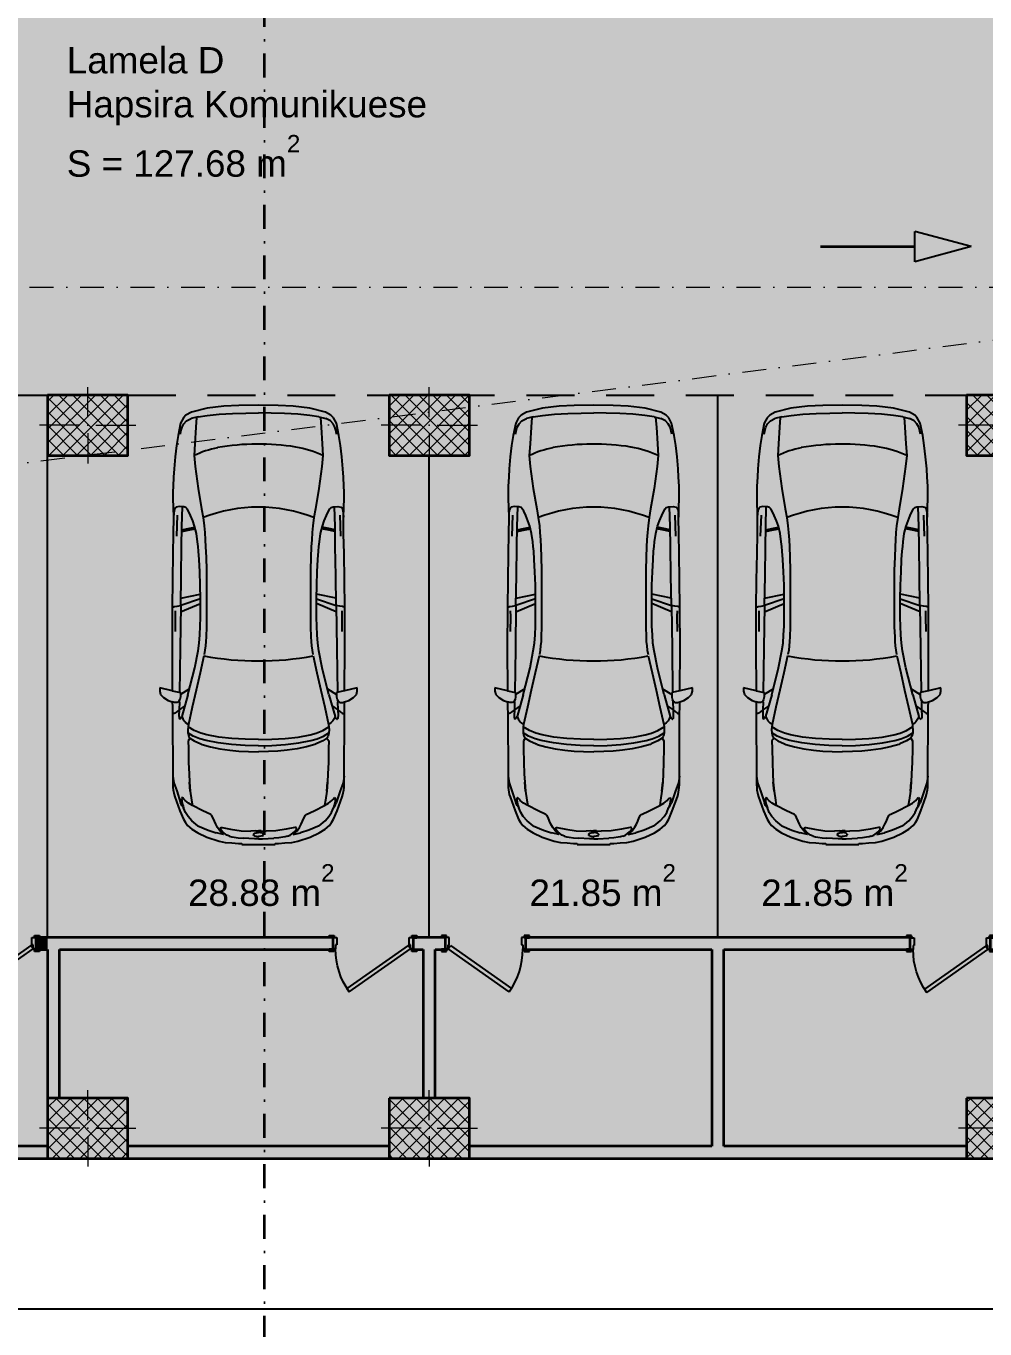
# Model space of a CAD drawing. Header units: millimetres. Extents: x -7085 to 122800, y -120799 to 121915.
# Drawn here: x 37686 to 47233, y -20700 to -7726 of the extents above; entities that cross this region are included whole.
import ezdxf

# ---------------------------------------------------------------- set-up
doc = ezdxf.new("R2010")
doc.units = ezdxf.units.MM
doc.header["$MEASUREMENT"] = 0
doc.linetypes.add('Dot & Dashed', pattern=[502.708322, 238.125, -132.291667, 0, -132.291655])
doc.linetypes.add('Long Dashed', pattern=[793.749976, 476.249993, -317.499983])
for name, color, linetype in [('A - Dimensionimi', 7, 'Continuous'), ('A - Muret', 7, 'Continuous'), ('A - Pllaka Themel', 7, 'Continuous'), ('A - Prerjet', 7, 'Continuous'), ('A - Shtyllat', 7, 'Continuous'), ('A -Polyline', 7, 'Continuous'), ('Marker - Section', 7, 'Continuous')]:
    doc.layers.add(name, color=color, linetype=linetype)
for name, color, linetype, lineweight in [('A - Dimensionimi_Pen_No__1', 7, 'Continuous', 13), ('A - Dimensionimi_Pen_No__101', 252, 'Continuous', 13), ('A - Dimensionimi_Pen_No__47', 7, 'Continuous', 25), ('A - Muret_Pen_No__7', 7, 'Continuous', 35), ('A - Pllaka Themel_Pen_No__42', 8, 'Continuous', 25), ('A - Shtyllat_Pen_No__1', 7, 'Continuous', 13), ('A - Shtyllat_Pen_No__7', 7, 'Continuous', 35), ('A -Polyline_Pen_No__42', 8, 'Continuous', 25), ('ARCHICAD Doors_Pen_No__42', 8, 'Continuous', 25), ('Interior - Furniture _Pen_No__42', 8, 'Continuous', 25)]:
    doc.layers.add(name, color=color, linetype=linetype, lineweight=lineweight)
for name, color, linetype, lineweight, true_color in [('A - Fill Zone_Pen_No__102', 7, 'Continuous', 13, 0xcccccc), ('A - Fill Zone_Pen_No__156', 7, 'Continuous', 20, 0x54689e), ('A - Fill Zone_Pen_No__176', 7, 'Continuous', 15, 0x93a0c6), ('A - Muret_Pen_No__102', 7, 'Continuous', 13, 0xcccccc), ('A - Parcelat_Pen_No__161', 7, 'Continuous', 13, 0x6a6a6a), ('A - Prerjet_Pen_No__8', 7, 'Continuous', 35, 0xa80f02), ('A -Polyline_Pen_No__48', 7, 'Continuous', 25, 0xa80f02), ('A -Polyline_Pen_No__8', 7, 'Continuous', 35, 0xa80f02), ('Marker - Section_Pen_No__85', 7, 'Continuous', 20, 0x80c2ff)]:
    doc.layers.add(name, color=color, linetype=linetype, lineweight=lineweight, true_color=true_color)
doc.styles.add('GENERATED_STYLE_1', font='')
doc.styles.add('GENERATED_STYLE_2', font='')
doc.styles.get('GENERATED_STYLE_1').set_extended_font_data('Arial')
doc.styles.get('GENERATED_STYLE_2').set_extended_font_data('Arial', bold=True)
doc.dimstyles.new('GENERATED_STYLE__1', dxfattribs={"dimtxt": 202.500004, "dimasz": 71.25, "dimexe": 0.18, "dimexo": 100000, "dimgap": 0.09, "dimtad": 1, "dimtih": 1, "dimtoh": 1, "dimdec": 0, "dimlfac": 0.1, "dimzin": 0, "dimdsep": 46, "dimtxsty": 'GENERATED_STYLE_1', "dimblk": 'ARROWHEAD_6', "dimblk1": 'ARROWHEAD_6', "dimblk2": 'ARROWHEAD_6', "dimcen": 0.09, "dimclrd": 252, "dimclre": 252, "dimclrt": 7, "dimadec": 0, "dimazin": 0, "dimtfac": 1, "dimtdec": 4, "dimtmove": 0, "dimatfit": 3, "dimfxl": 0, "dimtolj": 1, "dimtzin": 0, "dimarcsym": 0})
pattern_1 = [(45, (0, 0), (-68.9429, 68.9429), []), (135, (0, 0), (68.9429, 68.9429), [])]

# ---------------------------------------------------------------- blocks, each defined once
blk = doc.blocks.new('Slab_2', base_point=(27550, -20501))
at = {"layer": 'A - Pllaka Themel_Pen_No__42', "color": 8, "linetype": 'Continuous', "lineweight": 25, "flags": 128}
blk.add_lwpolyline([(27550, -20501), (52100, -20501), (52100, 1500), (27550, 1500)], close=True, dxfattribs=at)
blk = doc.blocks.new('Door 22')
at = {"layer": 'ARCHICAD Doors_Pen_No__42', "color": 8, "linetype": 'Continuous', "lineweight": 25}
for p, q in [((-260, 394), (-237, 427)), ((349, -33), (-260, 394)), ((-237, 427), (372, 0)), ((-387, 24), (-437, 24)), ((-437, 24), (-437, 5)), ((-437, 5), (-387, 5)), ((-400, 5), (-437, 5)), ((-400, 5), (-437, 5)), ((-375, 5), (-400, 5)), ((-400, 5), (-400, 0)), ((-400, 0), (-400, 5)), ((-400, 0), (-400, 5)), ((-400, 0), (-375, 0)), ((-372, 0), (-400, 0)), ((-400, 0), (-400, -115)), ((-400, -115), (-400, 0)), ((-400, -115), (-400, 0)), ((-387, 5), (-387, 24)), ((-375, 0), (-375, 5)), ((-372, -40), (-372, 0)), ((372, 0), (349, -33)), ((400, 0), (372, 0)), ((372, 0), (372, -40)), ((400, 5), (375, 5)), ((375, 5), (375, 0)), ((375, 0), (400, 0)), ((437, 24), (387, 24)), ((387, 24), (387, 5)), ((387, 5), (437, 5)), ((400, 0), (400, 5)), ((400, 0), (400, 5)), ((400, 0), (400, 5)), ((400, 5), (437, 5)), ((400, 5), (437, 5)), ((400, -115), (400, 0)), ((400, -115), (400, 0)), ((400, -115), (400, 0)), ((437, 5), (437, 24)), ((-387, -115), (-437, -115)), ((-437, -115), (-437, -134)), ((-400, -115), (-437, -115)), ((-400, -115), (-437, -115)), ((-400, -115), (-360, -115)), ((-387, -134), (-387, -115)), ((-360, -40), (-372, -40)), ((-360, -115), (-360, -40)), ((372, -40), (360, -40)), ((360, -40), (360, -115)), ((360, -115), (400, -115)), ((437, -115), (387, -115)), ((387, -115), (387, -134)), ((400, -115), (437, -115)), ((400, -115), (437, -115)), ((437, -134), (437, -115)), ((-437, -134), (-387, -134)), ((387, -134), (437, -134))]:
    blk.add_line(p, q, dxfattribs=at)
blk.add_arc((372, 0), 744, 145, 180, dxfattribs=at)
blk = doc.blocks.new('Wall_4', base_point=(27550, -16801))
at = {"layer": 'A - Muret_Pen_No__102', "linetype": 'Continuous', "lineweight": 0, "true_color": 0xcccccc}
for points in [[(27950, -16801), (27950, -16921), (31580, -16921), (31580, -16801)], [(32380, -16801), (32380, -16921), (32704, -16921), (32704, -16801)], [(33504, -16801), (33504, -16921), (36984, -16921), (36984, -16801)], [(37900, -16801), (37784, -16801), (37784, -16921), (37900, -16921)]]:
    blk.add_hatch(color=254, dxfattribs=at).paths.add_polyline_path(points)
at = {"layer": 'A - Muret_Pen_No__7', "color": 7, "linetype": 'Continuous', "lineweight": 35}
for p, q in [((31580, -16801), (31543, -16801)), ((31580, -16801), (31580, -16916)), ((32380, -16801), (32417, -16801)), ((32380, -16801), (32380, -16916)), ((32704, -16801), (32667, -16801)), ((32704, -16801), (32704, -16916)), ((33504, -16801), (33541, -16801)), ((33504, -16801), (33504, -16916)), ((36984, -16801), (36947, -16801)), ((36984, -16801), (36984, -16916)), ((37784, -16801), (37821, -16801)), ((37784, -16801), (37784, -16916)), ((31580, -16921), (31543, -16921)), ((31580, -16916), (31580, -16921)), ((32380, -16916), (32380, -16921)), ((32380, -16921), (32417, -16921)), ((32704, -16921), (32667, -16921)), ((32704, -16916), (32704, -16921)), ((33504, -16916), (33504, -16921)), ((33504, -16921), (33541, -16921)), ((36984, -16921), (36947, -16921)), ((36984, -16916), (36984, -16921)), ((37784, -16916), (37784, -16921)), ((37784, -16921), (37821, -16921))]:
    blk.add_line(p, q, dxfattribs=at)
at = {"layer": 'A - Muret_Pen_No__7', "color": 7, "linetype": 'Continuous', "lineweight": 35, "flags": 128}
for points in [[(31580, -16801), (27950, -16801)], [(32704, -16801), (32380, -16801)], [(36984, -16801), (33504, -16801)], [(37900, -16801), (37784, -16801)], [(27950, -16921), (31580, -16921)], [(32380, -16921), (32480, -16921)], [(32600, -16921), (32704, -16921)], [(33504, -16921), (35190, -16921)], [(35310, -16921), (36984, -16921)], [(37784, -16921), (37900, -16921)]]:
    blk.add_lwpolyline(points, dxfattribs=at)
at = {"layer": 'ARCHICAD Doors_Pen_No__42', "color": 8, "linetype": 'Continuous', "lineweight": 25, "xscale": -1, "zscale": 1000, "rotation": 180}
for p in [(31980, -16916), (37384, -16916)]:
    blk.add_blockref('Door 22', p, dxfattribs=at)
at = {"layer": 'ARCHICAD Doors_Pen_No__42', "color": 8, "linetype": 'Continuous', "lineweight": 25, "zscale": 1000, "rotation": 180}
blk.add_blockref('Door 22', (33104, -16916), dxfattribs=at)
blk = doc.blocks.new('Door 22_2')
at = {"layer": 'ARCHICAD Doors_Pen_No__42', "color": 8, "linetype": 'Continuous', "lineweight": 25}
for p, q in [((-260, 394), (-237, 427)), ((349, -33), (-260, 394)), ((-237, 427), (372, 0)), ((-437, 0), (-437, 19)), ((-437, 19), (-387, 19)), ((-387, 0), (-437, 0)), ((-400, 0), (-437, 0)), ((-400, 0), (-437, 0)), ((-372, 0), (-400, 0)), ((-400, 0), (-400, -115)), ((-400, 0), (-400, -115)), ((-400, 0), (-400, -115)), ((-387, 19), (-387, 0)), ((-372, -40), (-372, 0)), ((372, 0), (349, -33)), ((400, 0), (372, 0)), ((372, 0), (372, -40)), ((387, 19), (437, 19)), ((387, 0), (387, 19)), ((437, 0), (387, 0)), ((400, -115), (400, 0)), ((400, 0), (400, -115)), ((400, 0), (400, -115)), ((400, 0), (437, 0)), ((400, 0), (437, 0)), ((437, 19), (437, 0)), ((-437, -139), (-437, -120)), ((-437, -120), (-387, -120)), ((-400, -120), (-437, -120)), ((-400, -120), (-437, -120)), ((-400, -120), (-400, -115)), ((-400, -115), (-375, -115)), ((-400, -115), (-360, -115)), ((-400, -115), (-400, -120)), ((-400, -115), (-400, -120)), ((-375, -120), (-400, -120)), ((-387, -120), (-387, -139)), ((-375, -115), (-375, -120)), ((-360, -40), (-372, -40)), ((-360, -115), (-360, -40)), ((372, -40), (360, -40)), ((360, -40), (360, -115)), ((360, -115), (400, -115)), ((375, -120), (375, -115)), ((375, -115), (400, -115)), ((400, -120), (375, -120)), ((387, -120), (437, -120)), ((387, -139), (387, -120)), ((400, -115), (400, -120)), ((400, -115), (400, -120)), ((400, -115), (400, -120)), ((400, -120), (437, -120)), ((400, -120), (437, -120)), ((437, -120), (437, -139)), ((-387, -139), (-437, -139)), ((437, -139), (387, -139))]:
    blk.add_line(p, q, dxfattribs=at)
blk.add_arc((372, 0), 744, 145, 180, dxfattribs=at)
blk = doc.blocks.new('Wall_6', base_point=(37900, -16801))
at = {"layer": 'A - Muret_Pen_No__102', "linetype": 'Continuous', "lineweight": 0, "true_color": 0xcccccc}
for points in [[(37900, -16921), (40740, -16921), (40740, -16801), (37900, -16801)], [(41540, -16801), (41540, -16921), (41860, -16921), (41860, -16801)], [(46490, -16801), (42660, -16801), (42660, -16921), (46490, -16921)], [(47290, -16921), (47610, -16921), (47610, -16801), (47290, -16801)], [(51700, -16801), (48410, -16801), (48410, -16921), (51700, -16921)]]:
    blk.add_hatch(color=254, dxfattribs=at).paths.add_polyline_path(points)
at = {"layer": 'A - Muret_Pen_No__7', "color": 7, "linetype": 'Continuous', "lineweight": 35}
for p, q in [((40740, -16801), (40703, -16801)), ((40740, -16801), (40740, -16916)), ((41540, -16801), (41577, -16801)), ((41540, -16801), (41540, -16916)), ((41860, -16801), (41823, -16801)), ((41860, -16801), (41860, -16916)), ((42660, -16801), (42697, -16801)), ((42660, -16801), (42660, -16916)), ((46490, -16801), (46453, -16801)), ((46490, -16806), (46490, -16801)), ((46490, -16921), (46490, -16806)), ((47290, -16801), (47327, -16801)), ((47290, -16806), (47290, -16801)), ((47290, -16921), (47290, -16806)), ((47610, -16801), (47573, -16801)), ((47610, -16801), (47610, -16916)), ((48410, -16801), (48447, -16801)), ((48410, -16801), (48410, -16916)), ((40740, -16921), (40703, -16921)), ((40740, -16916), (40740, -16921)), ((41540, -16916), (41540, -16921)), ((41540, -16921), (41577, -16921)), ((41860, -16921), (41823, -16921)), ((41860, -16916), (41860, -16921)), ((42660, -16916), (42660, -16921)), ((42660, -16921), (42697, -16921)), ((46490, -16921), (46453, -16921)), ((47290, -16921), (47327, -16921)), ((47610, -16921), (47573, -16921)), ((47610, -16916), (47610, -16921)), ((48410, -16916), (48410, -16921)), ((48410, -16921), (48447, -16921))]:
    blk.add_line(p, q, dxfattribs=at)
at = {"layer": 'A - Muret_Pen_No__7', "color": 7, "linetype": 'Continuous', "lineweight": 35, "flags": 128}
for points in [[(40740, -16801), (37900, -16801)], [(41860, -16801), (41540, -16801)], [(46490, -16801), (42660, -16801)], [(47610, -16801), (47290, -16801)], [(51700, -16801), (48410, -16801)], [(38020, -16921), (40740, -16921)], [(41540, -16921), (41640, -16921)], [(41760, -16921), (41860, -16921)], [(42660, -16921), (44515, -16921)], [(44635, -16921), (46490, -16921)], [(47290, -16921), (47390, -16921)], [(47510, -16921), (47610, -16921)], [(48410, -16921), (51700, -16921)]]:
    blk.add_lwpolyline(points, dxfattribs=at)
at = {"layer": 'ARCHICAD Doors_Pen_No__42', "color": 8, "linetype": 'Continuous', "lineweight": 25, "xscale": -1, "zscale": 1000, "rotation": 180}
for name, p in [('Door 22', (41140, -16916)), ('Door 22_2', (46890, -16921))]:
    blk.add_blockref(name, p, dxfattribs=at)
at = {"layer": 'ARCHICAD Doors_Pen_No__42', "color": 8, "linetype": 'Continuous', "lineweight": 25, "zscale": 1000, "rotation": 180}
for p in [(42260, -16916), (48010, -16916)]:
    blk.add_blockref('Door 22', p, dxfattribs=at)
blk = doc.blocks.new('Wall_7', base_point=(37900, -16801))
at = {"layer": 'A - Muret_Pen_No__102', "linetype": 'Continuous', "lineweight": 0, "true_color": 0xcccccc}
blk.add_hatch(color=254, dxfattribs=at).paths.add_polyline_path([(37900, -16921), (37900, -18401), (38020, -18401), (38020, -16921)])
at = {"layer": 'A - Muret_Pen_No__7', "color": 7, "linetype": 'Continuous', "lineweight": 35, "flags": 128}
for points in [[(37900, -16921), (37900, -18401)], [(38020, -18401), (38020, -16921)]]:
    blk.add_lwpolyline(points, dxfattribs=at)
blk = doc.blocks.new('Wall_8', base_point=(41700, -16801))
at = {"layer": 'A - Muret_Pen_No__102', "linetype": 'Continuous', "lineweight": 0, "true_color": 0xcccccc}
blk.add_hatch(color=254, dxfattribs=at).paths.add_polyline_path([(41640, -16921), (41640, -18401), (41760, -18401), (41760, -16921)])
at = {"layer": 'A - Muret_Pen_No__7', "color": 7, "linetype": 'Continuous', "lineweight": 35, "flags": 128}
for points in [[(41640, -16921), (41640, -18401)], [(41760, -18401), (41760, -16921)]]:
    blk.add_lwpolyline(points, dxfattribs=at)
blk = doc.blocks.new('Wall_9', base_point=(44575, -16801))
at = {"layer": 'A - Muret_Pen_No__102', "linetype": 'Continuous', "lineweight": 0, "true_color": 0xcccccc}
blk.add_hatch(color=254, dxfattribs=at).paths.add_polyline_path([(44515, -16921), (44515, -18881), (44635, -18881), (44635, -16921)])
at = {"layer": 'A - Muret_Pen_No__7', "color": 7, "linetype": 'Continuous', "lineweight": 35, "flags": 128}
for points in [[(44515, -16921), (44515, -18881)], [(44635, -18881), (44635, -16921)]]:
    blk.add_lwpolyline(points, dxfattribs=at)
blk = doc.blocks.new('Wall_36', base_point=(28500, -19001))
at = {"layer": 'A - Muret_Pen_No__102', "linetype": 'Continuous', "lineweight": 0, "true_color": 0xcccccc}
for points in [[(37900, -18881), (32600, -18881), (32600, -19001), (37900, -19001)], [(41300, -18881), (38700, -18881), (38700, -19001), (41300, -19001)], [(42100, -18881), (42100, -19001), (47050, -19001), (47050, -18881)]]:
    blk.add_hatch(color=254, dxfattribs=at).paths.add_polyline_path(points)
at = {"layer": 'A - Muret_Pen_No__7', "color": 7, "linetype": 'Continuous', "lineweight": 35, "flags": 128}
for points in [[(37900, -18881), (35310, -18881)], [(41300, -18881), (38700, -18881)], [(44515, -18881), (42100, -18881)], [(47050, -18881), (44635, -18881)], [(32600, -19001), (37900, -19001)], [(38700, -19001), (41300, -19001)], [(42100, -19001), (47050, -19001)]]:
    blk.add_lwpolyline(points, dxfattribs=at)
blk = doc.blocks.new('Column_35', base_point=(38300, -11701))
at = {"layer": 'A - Shtyllat', "linetype": 'Continuous', "lineweight": 0, "true_color": 0x000000}
h = blk.add_hatch(dxfattribs=at)
h.set_pattern_fill('Concrete_Block', color=18, style=0, pattern_type=2)
h.set_pattern_definition(pattern_1)
h.paths.add_polyline_path([(37900, -11401), (37900, -12001), (38700, -12001), (38700, -11401)])
at = {"layer": 'A - Shtyllat_Pen_No__1', "color": 7, "linetype": 'Continuous', "lineweight": 13}
for p, q in [((38300, -11621), (38300, -11321)), ((38220, -11701), (37820, -11701)), ((38300, -11781), (38300, -12081)), ((38380, -11701), (38780, -11701))]:
    blk.add_line(p, q, dxfattribs=at)
blk.add_point((38300, -11701), dxfattribs=at)
at = {"layer": 'A - Shtyllat_Pen_No__7', "color": 7, "linetype": 'Continuous', "lineweight": 35, "flags": 128}
blk.add_lwpolyline([(37900, -11401), (37900, -12001), (38700, -12001), (38700, -11401)], close=True, dxfattribs=at)
blk = doc.blocks.new('Column_36', base_point=(38300, -18701))
at = {"layer": 'A - Shtyllat', "linetype": 'Continuous', "lineweight": 0, "true_color": 0x000000}
h = blk.add_hatch(dxfattribs=at)
h.set_pattern_fill('Concrete_Block', color=18, style=0, pattern_type=2)
h.set_pattern_definition(pattern_1)
h.paths.add_polyline_path([(37900, -18401), (37900, -19001), (38700, -19001), (38700, -18401)])
at = {"layer": 'A - Shtyllat_Pen_No__1', "color": 7, "linetype": 'Continuous', "lineweight": 13}
for p, q in [((38300, -18621), (38300, -18321)), ((38220, -18701), (37820, -18701)), ((38300, -18781), (38300, -19081)), ((38380, -18701), (38780, -18701))]:
    blk.add_line(p, q, dxfattribs=at)
blk.add_point((38300, -18701), dxfattribs=at)
at = {"layer": 'A - Shtyllat_Pen_No__7', "color": 7, "linetype": 'Continuous', "lineweight": 35, "flags": 128}
blk.add_lwpolyline([(37900, -18401), (37900, -19001), (38700, -19001), (38700, -18401)], close=True, dxfattribs=at)
blk = doc.blocks.new('Column_39', base_point=(41700, -11701))
at = {"layer": 'A - Shtyllat', "linetype": 'Continuous', "lineweight": 0, "true_color": 0x000000}
h = blk.add_hatch(dxfattribs=at)
h.set_pattern_fill('Concrete_Block', color=18, style=0, pattern_type=2)
h.set_pattern_definition(pattern_1)
h.paths.add_polyline_path([(41300, -11401), (41300, -12001), (42100, -12001), (42100, -11401)])
at = {"layer": 'A - Shtyllat_Pen_No__1', "color": 7, "linetype": 'Continuous', "lineweight": 13}
for p, q in [((41700, -11621), (41700, -11321)), ((41620, -11701), (41220, -11701)), ((41700, -11781), (41700, -12081)), ((41780, -11701), (42180, -11701))]:
    blk.add_line(p, q, dxfattribs=at)
blk.add_point((41700, -11701), dxfattribs=at)
at = {"layer": 'A - Shtyllat_Pen_No__7', "color": 7, "linetype": 'Continuous', "lineweight": 35, "flags": 128}
blk.add_lwpolyline([(41300, -11401), (41300, -12001), (42100, -12001), (42100, -11401)], close=True, dxfattribs=at)
blk = doc.blocks.new('Column_40', base_point=(41700, -18701))
at = {"layer": 'A - Shtyllat', "linetype": 'Continuous', "lineweight": 0, "true_color": 0x000000}
h = blk.add_hatch(dxfattribs=at)
h.set_pattern_fill('Concrete_Block', color=18, style=0, pattern_type=2)
h.set_pattern_definition(pattern_1)
h.paths.add_polyline_path([(41300, -18401), (41300, -19001), (42100, -19001), (42100, -18401)])
at = {"layer": 'A - Shtyllat_Pen_No__1', "color": 7, "linetype": 'Continuous', "lineweight": 13}
for p, q in [((41700, -18621), (41700, -18321)), ((41620, -18701), (41220, -18701)), ((41700, -18781), (41700, -19081)), ((41780, -18701), (42180, -18701))]:
    blk.add_line(p, q, dxfattribs=at)
blk.add_point((41700, -18701), dxfattribs=at)
at = {"layer": 'A - Shtyllat_Pen_No__7', "color": 7, "linetype": 'Continuous', "lineweight": 35, "flags": 128}
blk.add_lwpolyline([(41300, -18401), (41300, -19001), (42100, -19001), (42100, -18401)], close=True, dxfattribs=at)
blk = doc.blocks.new('Column_45', base_point=(47450, -11701))
at = {"layer": 'A - Shtyllat', "linetype": 'Continuous', "lineweight": 0, "true_color": 0x000000}
h = blk.add_hatch(dxfattribs=at)
h.set_pattern_fill('Concrete_Block', color=18, style=0, pattern_type=2)
h.set_pattern_definition(pattern_1)
h.paths.add_polyline_path([(47050, -11401), (47050, -12001), (47850, -12001), (47850, -11401)])
at = {"layer": 'A - Shtyllat_Pen_No__1', "color": 7, "linetype": 'Continuous', "lineweight": 13}
for p, q in [((47450, -11621), (47450, -11321)), ((47370, -11701), (46970, -11701)), ((47450, -11781), (47450, -12081)), ((47530, -11701), (47930, -11701))]:
    blk.add_line(p, q, dxfattribs=at)
blk.add_point((47450, -11701), dxfattribs=at)
at = {"layer": 'A - Shtyllat_Pen_No__7', "color": 7, "linetype": 'Continuous', "lineweight": 35, "flags": 128}
blk.add_lwpolyline([(47050, -11401), (47050, -12001), (47850, -12001), (47850, -11401)], close=True, dxfattribs=at)
blk = doc.blocks.new('Column_46', base_point=(47450, -18701))
at = {"layer": 'A - Shtyllat', "linetype": 'Continuous', "lineweight": 0, "true_color": 0x000000}
h = blk.add_hatch(dxfattribs=at)
h.set_pattern_fill('Concrete_Block', color=18, style=0, pattern_type=2)
h.set_pattern_definition(pattern_1)
h.paths.add_polyline_path([(47050, -18401), (47050, -19001), (47850, -19001), (47850, -18401)])
at = {"layer": 'A - Shtyllat_Pen_No__1', "color": 7, "linetype": 'Continuous', "lineweight": 13}
for p, q in [((47450, -18621), (47450, -18321)), ((47370, -18701), (46970, -18701)), ((47450, -18781), (47450, -19081)), ((47530, -18701), (47930, -18701))]:
    blk.add_line(p, q, dxfattribs=at)
blk.add_point((47450, -18701), dxfattribs=at)
at = {"layer": 'A - Shtyllat_Pen_No__7', "color": 7, "linetype": 'Continuous', "lineweight": 35, "flags": 128}
blk.add_lwpolyline([(47050, -18401), (47050, -19001), (47850, -19001), (47850, -18401)], close=True, dxfattribs=at)
blk = doc.blocks.new('Car 05 22')
at = {"layer": 'Interior - Furniture _Pen_No__42', "color": 8, "linetype": 'Continuous', "lineweight": 25}
for p, q in [((1961, 983), (1929, 983)), ((1929, 983), (1958, 858)), ((1997, 975), (1961, 983)), ((2027, 945), (1997, 975)), ((2055, 898), (2027, 945)), ((-585, 801), (-706, 776)), ((-595, 778), (-627, 772)), ((-483, 817), (-585, 801)), ((-372, 830), (-483, 817)), ((-252, 841), (-372, 830)), ((-168, 845), (-252, 841)), ((-78, 851), (-168, 845)), ((-24, 852), (-78, 851)), ((40, 852), (-24, 852)), ((231, 846), (40, 852)), ((125, 791), (129, 820)), ((126, 744), (125, 791)), ((129, 820), (139, 832)), ((139, 832), (165, 840)), ((165, 840), (195, 844)), ((195, 844), (231, 846)), ((211, 809), (418, 816)), ((400, 848), (231, 846)), ((591, 852), (400, 848)), ((857, 856), (591, 852)), ((1130, 859), (857, 856)), ((1115, 809), (1109, 774)), ((1109, 774), (1538, 780)), ((1120, 833), (1115, 809)), ((1121, 838), (1120, 836)), ((1120, 836), (1120, 833)), ((1130, 859), (1121, 838)), ((1536, 860), (1130, 859)), ((1163, 830), (1220, 829)), ((1220, 829), (1370, 831)), ((1958, 858), (1536, 860)), ((1538, 780), (1975, 786)), ((1958, 858), (1977, 777)), ((2020, 777), (2044, 783)), ((2044, 783), (2063, 792)), ((2068, 858), (2055, 898)), ((2063, 792), (2070, 800)), ((2069, 788), (2065, 794)), ((2120, 857), (2068, 858)), ((2075, 836), (2068, 858)), ((2069, 788), (2148, 790)), ((2070, 800), (2075, 809)), ((2075, 809), (2075, 836)), ((2107, 732), (2148, 790)), ((2193, 856), (2120, 857)), ((2148, 790), (2167, 814)), ((2148, 790), (2206, 792)), ((2167, 814), (2182, 834)), ((2182, 834), (2193, 856)), ((2808, 853), (2193, 856)), ((2206, 792), (2227, 791)), ((2227, 791), (2233, 790)), ((2233, 790), (2238, 787)), ((2241, 784), (2238, 787)), ((2238, 777), (2241, 781)), ((2241, 781), (2241, 784)), ((2856, 853), (2808, 853)), ((2808, 853), (2877, 843)), ((2891, 853), (2856, 853)), ((2877, 843), (2954, 814)), ((2923, 852), (2891, 853)), ((2904, 833), (2905, 833)), ((2945, 849), (2923, 852)), ((2990, 840), (2945, 849)), ((2954, 814), (3076, 775)), ((3014, 833), (2990, 840)), ((3154, 783), (3014, 833)), ((3236, 748), (3154, 783)), ((-815, 668), (-855, 511)), ((-785, 722), (-815, 668)), ((-758, 747), (-785, 722)), ((-768, 602), (-751, 670)), ((-706, 776), (-758, 747)), ((-729, 716), (-751, 670)), ((-701, 743), (-729, 716)), ((-665, 761), (-701, 743)), ((-627, 772), (-665, 761)), ((327, 762), (125, 756)), ((132, 723), (126, 744)), ((147, 711), (132, 723)), ((171, 697), (147, 711)), ((213, 677), (171, 697)), ((266, 655), (213, 677)), ((319, 636), (266, 655)), ((522, 765), (327, 762)), ((339, 683), (330, 634)), ((355, 762), (339, 683)), ((357, 683), (347, 629)), ((373, 763), (357, 683)), ((814, 769), (522, 765)), ((1109, 774), (814, 769)), ((1036, 773), (997, 579)), ((1042, 578), (1108, 774)), ((1173, 775), (1090, 578)), ((2000, 702), (1730, 634)), ((1939, 686), (1996, 777)), ((1953, 621), (2122, 660)), ((1977, 777), (2020, 777)), ((2000, 702), (2214, 763)), ((2122, 660), (2294, 698)), ((2227, 770), (2214, 763)), ((2214, 763), (2238, 752)), ((2234, 774), (2227, 770)), ((2238, 777), (2234, 774)), ((2238, 752), (2259, 740)), ((2259, 740), (2269, 731)), ((2269, 731), (2279, 722)), ((2279, 722), (2294, 698)), ((2294, 698), (2317, 701)), ((2294, 698), (2294, 698)), ((2317, 701), (2346, 703)), ((2355, 640), (2317, 701)), ((2346, 703), (2379, 702)), ((2410, 649), (2379, 702)), ((2379, 702), (2411, 694)), ((2436, 583), (2410, 649)), ((2411, 694), (2411, 694)), ((2429, 682), (2411, 694)), ((2429, 682), (2457, 700)), ((2429, 682), (2429, 682)), ((2429, 682), (2457, 640)), ((2457, 700), (2535, 698)), ((2535, 698), (2535, 698)), ((2535, 698), (2673, 696)), ((2673, 696), (2787, 691)), ((2787, 691), (2868, 687)), ((2868, 687), (2960, 679)), ((2960, 679), (2868, 687)), ((2960, 679), (3047, 666)), ((3022, 758), (3024, 762)), ((3024, 754), (3022, 758)), ((3024, 762), (3035, 765)), ((3038, 743), (3024, 754)), ((3035, 765), (3047, 764)), ((3051, 731), (3038, 743)), ((3047, 764), (3061, 763)), ((3047, 666), (3100, 657)), ((3065, 715), (3051, 731)), ((3061, 763), (3090, 757)), ((3077, 698), (3065, 715)), ((3100, 763), (3076, 775)), ((3100, 657), (3077, 698)), ((3090, 757), (3108, 751)), ((3114, 753), (3100, 763)), ((3153, 554), (3100, 657)), ((3108, 751), (3123, 746)), ((3123, 746), (3114, 753)), ((3170, 727), (3123, 746)), ((3212, 701), (3170, 727)), ((3254, 663), (3212, 701)), ((3269, 728), (3236, 748)), ((3302, 603), (3254, 663)), ((3299, 706), (3269, 728)), ((3337, 663), (3299, 706)), ((3374, 604), (3337, 663)), ((-768, 602), (-783, 510)), ((-764, 617), (-666, 624)), ((-666, 624), (-501, 634)), ((-501, 634), (-383, 642)), ((-383, 642), (-274, 631)), ((-274, 631), (-56, 601)), ((-56, 601), (146, 567)), ((146, 567), (233, 552)), ((233, 552), (315, 541)), ((315, 541), (384, 535)), ((393, 618), (319, 636)), ((384, 535), (454, 530)), ((475, 607), (393, 618)), ((454, 530), (526, 526)), ((521, 602), (475, 607)), ((570, 597), (521, 602)), ((526, 526), (628, 522)), ((653, 591), (570, 597)), ((628, 522), (757, 518)), ((773, 585), (653, 591)), ((907, 580), (773, 585)), ((1042, 578), (907, 580)), ((1228, 578), (1042, 578)), ((1316, 580), (1228, 578)), ((1403, 584), (1316, 580)), ((1323, 518), (1420, 522)), ((1484, 590), (1403, 584)), ((1420, 522), (1467, 524)), ((1467, 524), (1511, 528)), ((1562, 601), (1484, 590)), ((1511, 528), (1554, 533)), ((1554, 533), (1597, 541)), ((1730, 634), (1562, 601)), ((1597, 541), (1597, 541)), ((1611, 544), (1780, 582)), ((1780, 582), (1953, 621)), ((2380, 575), (2355, 640)), ((2397, 514), (2380, 575)), ((2454, 522), (2436, 583)), ((2478, 401), (2454, 522)), ((2457, 640), (2487, 574)), ((2487, 574), (2492, 562)), ((2492, 562), (2518, 477)), ((3190, 476), (3153, 554)), ((3302, 603), (3346, 501)), ((3418, 513), (3374, 604)), ((-855, 511), (-875, 345)), ((-795, 391), (-802, 259)), ((-783, 510), (-795, 391)), ((757, 518), (1323, 518)), ((2419, 396), (2397, 514)), ((2434, 266), (2419, 396)), ((2494, 269), (2478, 401)), ((2518, 477), (2538, 384)), ((3199, 467), (3190, 476)), ((3221, 454), (3199, 467)), ((3256, 439), (3221, 454)), ((3288, 425), (3256, 439)), ((3319, 408), (3288, 425)), ((3353, 384), (3319, 408)), ((3346, 501), (3374, 420)), ((3391, 344), (3374, 420)), ((3457, 393), (3418, 513)), ((3468, 331), (3457, 393)), ((-875, 345), (-883, 195)), ((2442, 132), (2434, 266)), ((2503, 133), (2494, 269)), ((2538, 384), (2551, 286)), ((2551, 286), (2560, 194)), ((3325, 377), (3321, 370)), ((3321, 370), (3321, 362)), ((3321, 362), (3338, 277)), ((3328, 380), (3325, 377)), ((3338, 379), (3328, 380)), ((3364, 358), (3338, 379)), ((3338, 277), (3352, 173)), ((3377, 360), (3353, 384)), ((3397, 316), (3364, 358)), ((3391, 344), (3377, 360)), ((3408, 289), (3397, 316)), ((3408, 289), (3414, 267)), ((3414, 267), (3418, 243)), ((3474, 264), (3468, 331)), ((3478, 200), (3474, 264)), ((-883, 195), (-885, 0)), ((-802, 259), (-807, 125)), ((2444, 0), (2442, 132)), ((2506, 0), (2503, 133)), ((2560, 194), (2564, 101)), ((3352, 173), (3358, 76)), ((3418, 243), (3424, 201)), ((3424, 201), (3428, 152)), ((3432, 40), (3428, 152)), ((3479, 165), (3478, 200)), ((3490, 165), (3479, 165)), ((3490, -165), (3490, 165)), ((-885, 0), (-883, -195)), ((-807, 125), (-808, 0)), ((-807, -125), (-808, 0)), ((2444, 0), (2442, -132)), ((2564, 101), (2566, 0)), ((2564, -101), (2566, 0)), ((3354, 28), (3358, 76)), ((3354, 28), (3354, -1)), ((3354, -28), (3354, 1)), ((3371, 12), (3370, -1)), ((3371, -12), (3370, 1)), ((3372, 24), (3371, 12)), ((3376, 39), (3372, 24)), ((3382, 47), (3376, 39)), ((3386, 48), (3382, 47)), ((3386, 48), (3394, 48)), ((3399, 47), (3394, 48)), ((3404, 39), (3399, 47)), ((3404, 39), (3408, 24)), ((3408, 24), (3410, 8)), ((3410, 8), (3410, 0)), ((3432, 57), (3432, 57)), ((3432, 0), (3432, 40)), ((3432, 0), (3432, -40)), ((-802, -259), (-807, -125)), ((2506, 0), (2503, -133)), ((2560, -194), (2564, -101)), ((3352, -173), (3358, -76)), ((3354, -28), (3358, -76)), ((3372, -24), (3371, -12)), ((3376, -39), (3372, -24)), ((3382, -47), (3376, -39)), ((3386, -48), (3382, -47)), ((3386, -48), (3394, -48)), ((3399, -47), (3394, -48)), ((3404, -39), (3399, -47)), ((3404, -39), (3408, -24)), ((3408, -24), (3410, -8)), ((3410, -8), (3410, 0)), ((3432, -40), (3428, -152)), ((3432, -57), (3432, -57)), ((-883, -195), (-875, -345)), ((-795, -391), (-802, -259)), ((2442, -132), (2434, -266)), ((2503, -133), (2494, -269)), ((2551, -286), (2560, -194)), ((3338, -277), (3352, -173)), ((3414, -267), (3418, -243)), ((3418, -243), (3424, -201)), ((3424, -201), (3428, -152)), ((3474, -264), (3478, -200)), ((3478, -200), (3479, -165)), ((3479, -165), (3490, -165)), ((-875, -345), (-855, -511)), ((2434, -266), (2419, -396)), ((2494, -269), (2478, -401)), ((2518, -477), (2538, -384)), ((2538, -384), (2551, -286)), ((3353, -384), (3319, -408)), ((3321, -362), (3338, -277)), ((3321, -370), (3321, -362)), ((3325, -377), (3321, -370)), ((3328, -380), (3325, -377)), ((3338, -379), (3328, -380)), ((3364, -358), (3338, -379)), ((3377, -360), (3353, -384)), ((3397, -316), (3364, -358)), ((3391, -344), (3374, -420)), ((3391, -344), (3377, -360)), ((3408, -289), (3397, -316)), ((3408, -289), (3414, -267)), ((3457, -393), (3468, -331)), ((3468, -331), (3474, -264)), ((-855, -511), (-815, -668)), ((-783, -510), (-795, -391)), ((-768, -602), (-783, -510)), ((628, -522), (757, -518)), ((757, -518), (1323, -518)), ((1323, -518), (1420, -522)), ((2397, -514), (2380, -575)), ((2419, -396), (2397, -514)), ((2478, -401), (2454, -522)), ((2492, -562), (2518, -477)), ((3190, -476), (3153, -554)), ((3199, -467), (3190, -476)), ((3221, -454), (3199, -467)), ((3256, -439), (3221, -454)), ((3288, -425), (3256, -439)), ((3319, -408), (3288, -425)), ((3302, -603), (3346, -501)), ((3346, -501), (3374, -420)), ((3374, -604), (3418, -513)), ((3418, -513), (3457, -393)), ((-768, -602), (-751, -670)), ((-764, -617), (-666, -624)), ((-666, -624), (-501, -634)), ((-501, -634), (-383, -642)), ((-383, -642), (-274, -631)), ((-274, -631), (-56, -601)), ((-56, -601), (146, -567)), ((146, -567), (233, -552)), ((233, -552), (315, -541)), ((319, -636), (266, -655)), ((315, -541), (384, -535)), ((393, -618), (319, -636)), ((339, -683), (330, -634)), ((357, -683), (347, -629)), ((384, -535), (454, -530)), ((475, -607), (393, -618)), ((454, -530), (526, -526)), ((521, -602), (475, -607)), ((570, -597), (521, -602)), ((526, -526), (628, -522)), ((653, -591), (570, -597)), ((773, -585), (653, -591)), ((907, -580), (773, -585)), ((1042, -578), (907, -580)), ((1036, -773), (997, -579)), ((1042, -578), (1108, -774)), ((1228, -578), (1042, -578)), ((1173, -775), (1090, -578)), ((1316, -580), (1228, -578)), ((1403, -584), (1316, -580)), ((1484, -590), (1403, -584)), ((1420, -522), (1467, -524)), ((1467, -524), (1511, -528)), ((1562, -601), (1484, -590)), ((1511, -528), (1554, -533)), ((1554, -533), (1597, -541)), ((1730, -634), (1562, -601)), ((1597, -541), (1597, -541)), ((1611, -544), (1780, -582)), ((2000, -702), (1730, -634)), ((1780, -582), (1953, -621)), ((1953, -621), (2122, -660)), ((2355, -640), (2317, -701)), ((2380, -575), (2355, -640)), ((2436, -583), (2410, -649)), ((2429, -682), (2457, -640)), ((2454, -522), (2436, -583)), ((2457, -640), (2487, -574)), ((2487, -574), (2492, -562)), ((3153, -554), (3100, -657)), ((3302, -603), (3254, -663)), ((3337, -663), (3374, -604)), ((-815, -668), (-785, -722)), ((-785, -722), (-758, -747)), ((-758, -747), (-706, -776)), ((-729, -716), (-751, -670)), ((-701, -743), (-729, -716)), ((-706, -776), (-585, -801)), ((-665, -761), (-701, -743)), ((-627, -772), (-665, -761)), ((-595, -778), (-627, -772)), ((126, -744), (125, -791)), ((327, -762), (125, -756)), ((132, -723), (126, -744)), ((147, -711), (132, -723)), ((171, -697), (147, -711)), ((213, -677), (171, -697)), ((266, -655), (213, -677)), ((522, -765), (327, -762)), ((355, -762), (339, -683)), ((373, -763), (357, -683)), ((814, -769), (522, -765)), ((1109, -774), (814, -769)), ((1109, -774), (1538, -780)), ((1115, -809), (1109, -774)), ((1939, -686), (1996, -777)), ((1958, -858), (1977, -777)), ((1977, -777), (2020, -777)), ((2000, -702), (2214, -763)), ((2020, -777), (2044, -783)), ((2107, -732), (2148, -790)), ((2122, -660), (2294, -698)), ((2214, -763), (2238, -752)), ((2227, -770), (2214, -763)), ((2234, -774), (2227, -770)), ((2238, -777), (2234, -774)), ((2238, -752), (2259, -740)), ((2238, -777), (2241, -781)), ((2259, -740), (2269, -731)), ((2269, -731), (2279, -722)), ((2279, -722), (2294, -698)), ((2294, -698), (2317, -701)), ((2294, -698), (2294, -698)), ((2317, -701), (2346, -703)), ((2346, -703), (2379, -702)), ((2410, -649), (2379, -702)), ((2379, -702), (2411, -694)), ((2429, -682), (2411, -694)), ((2411, -694), (2411, -694)), ((2429, -682), (2429, -682)), ((2429, -682), (2457, -700)), ((2457, -700), (2535, -698)), ((2535, -698), (2673, -696)), ((2535, -698), (2535, -698)), ((2673, -696), (2787, -691)), ((2787, -691), (2868, -687)), ((2868, -687), (2960, -679)), ((2960, -679), (2868, -687)), ((2954, -814), (3076, -775)), ((2960, -679), (3047, -666)), ((3024, -754), (3022, -758)), ((3022, -758), (3024, -762)), ((3038, -743), (3024, -754)), ((3024, -762), (3035, -765)), ((3035, -765), (3047, -764)), ((3051, -731), (3038, -743)), ((3047, -666), (3100, -657)), ((3047, -764), (3061, -763)), ((3065, -715), (3051, -731)), ((3061, -763), (3090, -757)), ((3077, -698), (3065, -715)), ((3100, -763), (3076, -775)), ((3100, -657), (3077, -698)), ((3090, -757), (3108, -751)), ((3114, -753), (3100, -763)), ((3108, -751), (3123, -746)), ((3123, -746), (3114, -753)), ((3170, -727), (3123, -746)), ((3154, -783), (3236, -748)), ((3212, -701), (3170, -727)), ((3254, -663), (3212, -701)), ((3236, -748), (3269, -728)), ((3269, -728), (3299, -706)), ((3299, -706), (3337, -663)), ((-585, -801), (-483, -817)), ((-483, -817), (-372, -830)), ((-372, -830), (-252, -841)), ((-252, -841), (-168, -845)), ((-168, -845), (-78, -851)), ((-78, -851), (-24, -852)), ((-24, -852), (40, -852)), ((40, -852), (231, -846)), ((125, -791), (129, -820)), ((129, -820), (139, -832)), ((139, -832), (165, -840)), ((165, -840), (195, -844)), ((195, -844), (231, -846)), ((211, -809), (418, -816)), ((231, -846), (400, -848)), ((400, -848), (591, -852)), ((591, -852), (857, -856)), ((857, -856), (1130, -859)), ((1120, -833), (1115, -809)), ((1120, -836), (1120, -833)), ((1121, -838), (1120, -836)), ((1130, -859), (1121, -838)), ((1130, -859), (1536, -860)), ((1163, -830), (1220, -829)), ((1220, -829), (1370, -831)), ((1536, -860), (1958, -858)), ((1538, -780), (1975, -786)), ((1958, -858), (1929, -983)), ((2027, -945), (2055, -898)), ((2044, -783), (2063, -792)), ((2055, -898), (2068, -858)), ((2063, -792), (2070, -800)), ((2069, -788), (2065, -794)), ((2075, -836), (2068, -858)), ((2068, -858), (2120, -857)), ((2069, -788), (2148, -790)), ((2070, -800), (2075, -809)), ((2075, -809), (2075, -836)), ((2120, -857), (2193, -856)), ((2148, -790), (2167, -814)), ((2148, -790), (2206, -792)), ((2167, -814), (2182, -834)), ((2182, -834), (2193, -856)), ((2193, -856), (2808, -853)), ((2206, -792), (2227, -791)), ((2227, -791), (2233, -790)), ((2233, -790), (2238, -787)), ((2241, -784), (2238, -787)), ((2241, -781), (2241, -784)), ((2808, -853), (2877, -843)), ((2808, -853), (2856, -853)), ((2856, -853), (2891, -853)), ((2877, -843), (2954, -814)), ((2891, -853), (2923, -852)), ((2923, -852), (2945, -849)), ((2945, -849), (2990, -840)), ((2990, -840), (3014, -833)), ((3014, -833), (3154, -783)), ((1929, -983), (1961, -983)), ((1961, -983), (1997, -975)), ((1997, -975), (2027, -945))]:
    blk.add_line(p, q, dxfattribs=at)
for centre, radius, start, end in [((493, 218), 973, 154.1545, 170.9117), ((1650, 0), 1520, 158.6992, 201.3008), ((-1245, 0), 2907, 349.2142, 10.7858), ((1856, -2), 2354, 170.8804, 189.9223), ((493, -218), 973, 191.2305, 205.8455)]:
    blk.add_arc(centre, radius, start, end, dxfattribs=at)
blk = doc.blocks.new('Polyline_12', base_point=(45594, -9922))
at = {"layer": 'A -Polyline_Pen_No__48', "linetype": 'Continuous', "lineweight": 25, "true_color": 0xa80f02}
blk.add_hatch(color=14, dxfattribs=at).paths.add_polyline_path([(47094, -9922), (46535, -9772), (46535, -10072)])
at = {"layer": 'A -Polyline_Pen_No__48', "color": 14, "linetype": 'Continuous', "lineweight": 25, "true_color": 0xa80f02}
for p, q in [((47094, -9922), (46535, -9772)), ((46535, -10072), (46535, -9772)), ((47094, -9922), (46535, -10072))]:
    blk.add_line(p, q, dxfattribs=at)
at = {"layer": 'A -Polyline_Pen_No__8', "color": 14, "linetype": 'Continuous', "lineweight": 35, "true_color": 0xa80f02, "flags": 128}
blk.add_lwpolyline([(45594, -9922), (46535, -9922)], dxfattribs=at)
blk = doc.blocks.new('*D158')
at = {"layer": 'A - Dimensionimi_Pen_No__101', "color": 252, "linetype": 'Continuous', "lineweight": 13}
for p, q in [((-1906, -26443), (-1850, -26443)), ((-1850, -26513), (-1850, -26373)), ((-1850, -26443), (52100, -26443)), ((52100, -26513), (52100, -26373)), ((52100, -26443), (52156, -26443))]:
    blk.add_line(p, q, dxfattribs=at)
at = {"layer": 'A - Dimensionimi_Pen_No__47', "color": 7, "linetype": 'Continuous', "lineweight": 25}
for p, q in [((-1813, -26406), (-1888, -26481)), ((52062, -26481), (52137, -26406))]:
    blk.add_line(p, q, dxfattribs=at)
at = {"layer": 'A - Dimensionimi_Pen_No__1', "color": 7, "lineweight": 13, "insert": (24779, -26403), "char_height": 202.5, "attachment_point": 7, "style": 'GENERATED_STYLE_1'}
blk.add_mtext('\\A1;{\\pql;\\fArial|b0|i0|c0|p34;5,395}', dxfattribs=at)
blk = doc.blocks.new('ARROWHEAD_6')
at = {"color": 0, "linetype": 'Continuous', "lineweight": 0}
for p, q in [((0, 0), (-1, 0)), ((-0.5, -0.5), (0.5, 0.5))]:
    blk.add_line(p, q, dxfattribs=at)
blk = doc.blocks.new('Cutting Plane_1', base_point=(-2729, -10325))
at = {"layer": 'Marker - Section_Pen_No__85', "color": 151, "linetype": 'Dot & Dashed', "lineweight": 20, "true_color": 0x80c2ff}
blk.add_line((-2504, -10325), (75513, -10325), dxfattribs=at)
blk = doc.blocks.new('Cutting Plane_3', base_point=(40060, -30585))
at = {"layer": 'A - Prerjet_Pen_No__8', "color": 14, "linetype": 'Dot & Dashed', "lineweight": 35, "true_color": 0xa80f02}
blk.add_line((40060, -30360), (40060, 3640), dxfattribs=at)

msp = doc.modelspace()

# ---------------------------------------------------------------- hatches: boundary and pattern name
at = {"layer": 'A - Fill Zone_Pen_No__102', "linetype": 'Continuous', "lineweight": 0, "true_color": 0xf2f2f2}
for points in [[(37900, -11400.8), (35250, -11400.8), (35250, -19000.8), (37900, -19000.8)], [(41700, -11400.8), (37900, -11400.8), (37900, -19000.8), (41700, -19000.8)], [(44575, -11400.8), (41700, -11400.8), (41700, -19000.8), (44575, -19000.8)], [(47450, -11400.8), (44575, -11400.8), (44575, -19000.8), (47450, -19000.8)]]:
    msp.add_hatch(color=7, dxfattribs=at).paths.add_polyline_path(points)
at = {"layer": 'A - Fill Zone_Pen_No__176', "linetype": 'Continuous', "lineweight": 0, "true_color": 0x242831}
msp.add_hatch(color=250, dxfattribs=at).paths.add_polyline_path([(52100, -6200), (27550, -6200), (27550, -11400.8), (32600, -11400.8), (37900, -11400.8), (52100, -11400.8)])

# ---------------------------------------------------------------- linework, layer by layer
at = {"layer": 'A - Parcelat_Pen_No__161', "color": 251, "linetype": 'Dot & Dashed', "lineweight": 13, "true_color": 0x6a6a6a, "flags": 128}
msp.add_lwpolyline([(78174.6, 13495.2), (76868.1, 28902.6), (36954.2, 31249.8), (-4039.2, 35214.3), (-1402.3, 28994.9), (4335.3, 9784.6), (4468.9, 9352), (4547.4, 9079.9), (4575.2, 8977.2), (7707.1, -2125.5), (20173.5, -14195.2), (29997.2, -13042.7), (42854.3, -11424.8), (77930.3, -6932.1)], close=True, dxfattribs=at)
at = {"layer": 'A -Polyline_Pen_No__42', "color": 8, "linetype": 'Long Dashed', "lineweight": 25}
for points in [[(27950, -11400.8), (37900, -11400.8)], [(38700, -11400.8), (51700, -11400.8)]]:
    msp.add_lwpolyline(points, dxfattribs=at)
at = {"layer": 'A -Polyline_Pen_No__42', "color": 8, "linetype": 'Continuous', "lineweight": 25}
for points in [[(44575, -16800.8), (44575, -11400.8)], [(37900, -16800.8), (37900, -12000.8)], [(41700, -16800.8), (41700, -12000.8)]]:
    msp.add_lwpolyline(points, dxfattribs=at)

# ---------------------------------------------------------------- block references
at = {"layer": 'A - Muret', "color": 7, "lineweight": 35}
for name, p in [('Wall_4', (27550, -16800.8)), ('Wall_6', (37900, -16800.8)), ('Wall_7', (37900, -16800.8)), ('Wall_8', (41700, -16800.8)), ('Wall_9', (44575, -16800.8)), ('Wall_36', (28500, -19000.8))]:
    msp.add_blockref(name, p, dxfattribs=at)
at = {"layer": 'A - Pllaka Themel', "color": 8, "linetype": 'Continuous', "lineweight": 25}
msp.add_blockref('Slab_2', (27550, -20500.8), dxfattribs=at)
at = {"layer": 'A - Prerjet', "color": 14, "lineweight": 35, "true_color": 0xa80f02}
msp.add_blockref('Cutting Plane_3', (40060, -30584.9), dxfattribs=at)
at = {"layer": 'A - Shtyllat', "color": 7, "lineweight": 35}
for name, p in [('Column_35', (38300, -11700.8)), ('Column_39', (41700, -11700.8)), ('Column_45', (47450, -11700.8)), ('Column_36', (38300, -18700.8)), ('Column_40', (41700, -18700.8)), ('Column_46', (47450, -18700.8))]:
    msp.add_blockref(name, p, dxfattribs=at)
at = {"layer": 'A -Polyline', "color": 14, "linetype": 'Continuous', "lineweight": 35, "true_color": 0xa80f02}
msp.add_blockref('Polyline_12', (45594.4, -9921.9), dxfattribs=at)
at = {"layer": 'Interior - Furniture _Pen_No__42', "color": 8, "linetype": 'Continuous', "lineweight": 25, "zscale": 1000, "rotation": 270}
for p in [(40000, -12386.2), (43337.5, -12386.2), (45812.5, -12386.2)]:
    msp.add_blockref('Car 05 22', p, dxfattribs=at)
at = {"layer": 'Marker - Section', "color": 151, "lineweight": 20, "true_color": 0x80c2ff}
msp.add_blockref('Cutting Plane_1', (-2729, -10324.9), dxfattribs=at)

# ---------------------------------------------------------------- texts
at = {"layer": 'A - Fill Zone_Pen_No__156', "color": 165, "lineweight": 20, "true_color": 0x54689e, "char_height": 262.5, "attachment_point": 7, "style": 'GENERATED_STYLE_2'}
for s, insert in [('{\\fArial|b0|i0|c0|p34;Lamela D^M^JHapsira Komunikuese^M^JS = 127.68 m{\\H0.66x;\\S2^  ;}}', (38091.2, -9229.5)), ('{\\fArial|b0|i0|c0|p34;28.88 m{\\H0.66x;\\S2^  ;}}', (39298.3, -16490.9)), ('{\\fArial|b0|i0|c0|p34;21.85 m{\\H0.66x;\\S2^  ;}}', (42697.6, -16490.9)), ('{\\fArial|b0|i0|c0|p34;21.85 m{\\H0.66x;\\S2^  ;}}', (45005.5, -16490.9))]:
    msp.add_mtext(s, dxfattribs=dict(at, insert=insert))

# ---------------------------------------------------------------- dimensions: what is measured, and where the dimension line sits
at = {"layer": 'A - Dimensionimi', "color": 252, "linetype": 'Continuous', "lineweight": 13}
dim = msp.add_linear_dim(base=(52100, -26443.2), p1=(-1850, -20500.8), p2=(52100, -19000.8), dimstyle='GENERATED_STYLE__1', dxfattribs=at)
dim.commit()
dim.dimension.update_dxf_attribs({"geometry": '*D158', "text_midpoint": (25119, -26301.4), "dimtype": 160})

doc.saveas('drawing.dxf')
